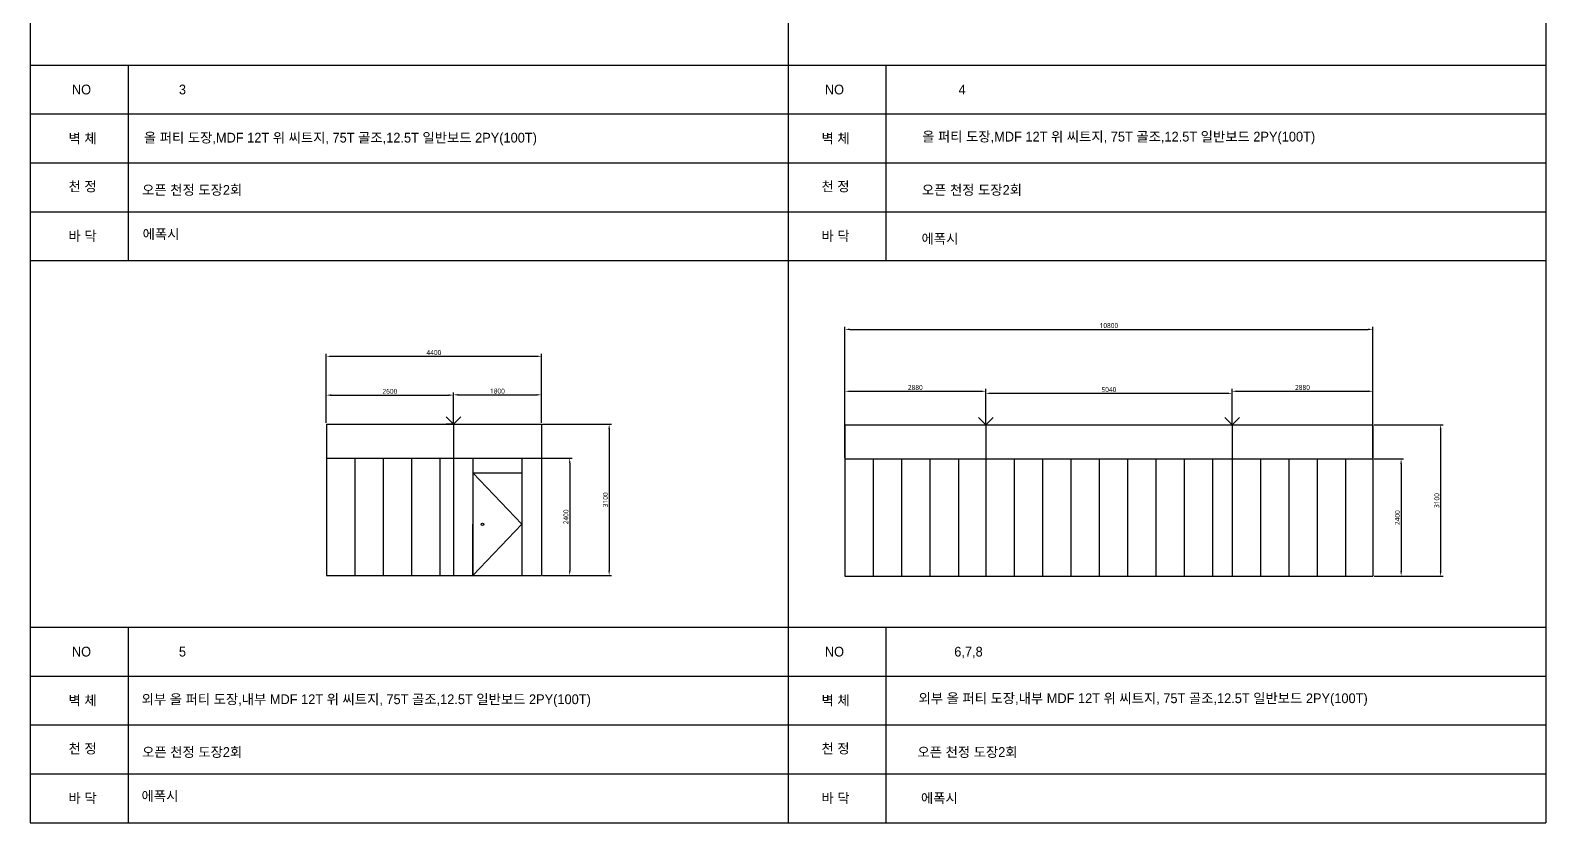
# Model space of a CAD drawing. Header units: millimetres. Extents: x -130754 to 540453, y -575484 to 640875.
# Drawn here: x 399393 to 430393, y -340020 to -323809 of the extents above; entities that cross this region are included whole.
import ezdxf

# ---------------------------------------------------------------- set-up
doc = ezdxf.new("R2010")
doc.units = ezdxf.units.MM
doc.header["$LTSCALE"] = 200
doc.layers.add('e-wire', color=4, linetype='Continuous')
doc.styles.add('굵은굴림체', font='')
doc.styles.add('맑은고딕', font='malgun.ttf')
doc.styles.get('굵은굴림체').set_extended_font_data('TaeGulim')
doc.dimstyles.new('ISO-25', dxfattribs={"dimscale": 40, "dimtxt": 2.5, "dimasz": 2.5, "dimexe": 1.25, "dimexo": 0.625, "dimtad": 1, "dimdec": 0, "dimtxsty": '맑은고딕', "dimcen": 2.5, "dimclrd": 6, "dimclre": 3, "dimadec": 0, "dimazin": 0, "dimtfac": 1, "dimtdec": 0, "dimtmove": 0, "dimatfit": 3, "dimfxl": 1, "dimarcsym": 0})

# ---------------------------------------------------------------- blocks, each defined once
blk = doc.blocks.new('*D534')
at = {"layer": 'DefPoints', "color": 0, "transparency": 16777216}
for p in [(408049, -331273), (405449, -331864), (408049, -331864)]:
    blk.add_point(p, dxfattribs=at)
at = {"layer": 'e-wire', "color": 3, "lineweight": -2, "transparency": 16777216}
for p, q in [((405449, -331839), (405449, -331223)), ((408049, -331839), (408049, -331223))]:
    blk.add_line(p, q, dxfattribs=at)
at = {"layer": 'e-wire', "color": 6, "lineweight": -2, "transparency": 16777216}
blk.add_line((405549, -331273), (407949, -331273), dxfattribs=at)
at = {"layer": 'e-wire', "color": 6, "transparency": 16777216}
for points in [[(405549, -331256), (405549, -331290), (405449, -331273)], [(407949, -331256), (407949, -331290), (408049, -331273)]]:
    blk.add_solid(points, dxfattribs=at)
at = {"layer": 'e-wire', "color": 0, "transparency": 16777216, "insert": (406749, -331196), "char_height": 100, "attachment_point": 5, "style": '맑은고딕'}
blk.add_mtext('2600', dxfattribs=at)
blk = doc.blocks.new('*D532')
at = {"layer": 'DefPoints', "color": 0, "transparency": 16777216}
for p in [(409849, -331267), (408049, -331864), (409849, -331864)]:
    blk.add_point(p, dxfattribs=at)
at = {"layer": 'e-wire', "color": 3, "lineweight": -2, "transparency": 16777216}
for p, q in [((408049, -331839), (408049, -331217)), ((409849, -331839), (409849, -331217))]:
    blk.add_line(p, q, dxfattribs=at)
at = {"layer": 'e-wire', "color": 6, "lineweight": -2, "transparency": 16777216}
blk.add_line((408149, -331267), (409749, -331267), dxfattribs=at)
at = {"layer": 'e-wire', "color": 6, "transparency": 16777216}
for points in [[(408149, -331250), (408149, -331283), (408049, -331267)], [(409749, -331250), (409749, -331283), (409849, -331267)]]:
    blk.add_solid(points, dxfattribs=at)
at = {"layer": 'e-wire', "color": 0, "transparency": 16777216, "insert": (408949, -331190), "char_height": 100, "attachment_point": 5, "style": '맑은고딕'}
blk.add_mtext('1800', dxfattribs=at)
blk = doc.blocks.new('*D533')
at = {"layer": 'DefPoints', "color": 0, "transparency": 16777216}
for p in [(409849, -330479), (405449, -331864), (409849, -331864)]:
    blk.add_point(p, dxfattribs=at)
at = {"layer": 'e-wire', "color": 3, "lineweight": -2, "transparency": 16777216}
for p, q in [((405449, -331839), (405449, -330429)), ((409849, -331839), (409849, -330429))]:
    blk.add_line(p, q, dxfattribs=at)
at = {"layer": 'e-wire', "color": 6, "lineweight": -2, "transparency": 16777216}
blk.add_line((405549, -330479), (409749, -330479), dxfattribs=at)
at = {"layer": 'e-wire', "color": 6, "transparency": 16777216}
for points in [[(405549, -330462), (405549, -330496), (405449, -330479)], [(409749, -330462), (409749, -330496), (409849, -330479)]]:
    blk.add_solid(points, dxfattribs=at)
at = {"layer": 'e-wire', "color": 0, "transparency": 16777216, "insert": (407649, -330402), "char_height": 100, "attachment_point": 5, "style": '맑은고딕'}
blk.add_mtext('4400', dxfattribs=at)
blk = doc.blocks.new('*D525')
at = {"layer": 'DefPoints', "color": 0, "transparency": 16777216}
for p in [(409849, -331864), (409849, -334964), (411234, -334964)]:
    blk.add_point(p, dxfattribs=at)
at = {"layer": 'e-wire', "color": 3, "lineweight": -2, "transparency": 16777216}
for p, q in [((409874, -331864), (411284, -331864)), ((409874, -334964), (411284, -334964))]:
    blk.add_line(p, q, dxfattribs=at)
at = {"layer": 'e-wire', "color": 6, "lineweight": -2, "transparency": 16777216}
blk.add_line((411234, -331964), (411234, -334864), dxfattribs=at)
at = {"layer": 'e-wire', "color": 6, "transparency": 16777216}
for points in [[(411218, -331964), (411251, -331964), (411234, -331864)], [(411218, -334864), (411251, -334864), (411234, -334964)]]:
    blk.add_solid(points, dxfattribs=at)
at = {"layer": 'e-wire', "color": 0, "transparency": 16777216, "insert": (411158, -333414), "char_height": 100, "attachment_point": 5, "rotation": 90, "style": '맑은고딕'}
blk.add_mtext('3100', dxfattribs=at)
blk = doc.blocks.new('*D526')
at = {"layer": 'DefPoints', "color": 0, "transparency": 16777216}
for p in [(409849, -332564), (409849, -334964), (410427, -334964)]:
    blk.add_point(p, dxfattribs=at)
at = {"layer": 'e-wire', "color": 3, "lineweight": -2, "transparency": 16777216}
for p, q in [((409874, -332564), (410477, -332564)), ((409874, -334964), (410477, -334964))]:
    blk.add_line(p, q, dxfattribs=at)
at = {"layer": 'e-wire', "color": 6, "lineweight": -2, "transparency": 16777216}
blk.add_line((410427, -332664), (410427, -334864), dxfattribs=at)
at = {"layer": 'e-wire', "color": 6, "transparency": 16777216}
for points in [[(410411, -332664), (410444, -332664), (410427, -332564)], [(410411, -334864), (410444, -334864), (410427, -334964)]]:
    blk.add_solid(points, dxfattribs=at)
at = {"layer": 'e-wire', "color": 0, "transparency": 16777216, "insert": (410351, -333764), "char_height": 100, "attachment_point": 5, "rotation": 90, "style": '맑은고딕'}
blk.add_mtext('2400', dxfattribs=at)
blk = doc.blocks.new('*D548')
at = {"layer": 'DefPoints', "color": 0, "transparency": 16777216}
for p in [(418938, -331194), (416058, -331879), (418938, -331879)]:
    blk.add_point(p, dxfattribs=at)
at = {"layer": 'e-wire', "color": 3, "lineweight": -2, "transparency": 16777216}
for p, q in [((416058, -331854), (416058, -331144)), ((418938, -331854), (418938, -331144))]:
    blk.add_line(p, q, dxfattribs=at)
at = {"layer": 'e-wire', "color": 6, "lineweight": -2, "transparency": 16777216}
blk.add_line((416158, -331194), (418838, -331194), dxfattribs=at)
at = {"layer": 'e-wire', "color": 6, "transparency": 16777216}
for points in [[(416158, -331177), (416158, -331211), (416058, -331194)], [(418838, -331177), (418838, -331211), (418938, -331194)]]:
    blk.add_solid(points, dxfattribs=at)
at = {"layer": 'e-wire', "color": 0, "transparency": 16777216, "insert": (417498, -331117), "char_height": 100, "attachment_point": 5, "style": '맑은고딕'}
blk.add_mtext('2880', dxfattribs=at)
blk = doc.blocks.new('*D549')
at = {"layer": 'DefPoints', "color": 0, "transparency": 16777216}
for p in [(423978, -331236), (418938, -331879), (423978, -331879)]:
    blk.add_point(p, dxfattribs=at)
at = {"layer": 'e-wire', "color": 3, "lineweight": -2, "transparency": 16777216}
for p, q in [((418938, -331854), (418938, -331186)), ((423978, -331854), (423978, -331186))]:
    blk.add_line(p, q, dxfattribs=at)
at = {"layer": 'e-wire', "color": 6, "lineweight": -2, "transparency": 16777216}
blk.add_line((419038, -331236), (423878, -331236), dxfattribs=at)
at = {"layer": 'e-wire', "color": 6, "transparency": 16777216}
for points in [[(419038, -331220), (419038, -331253), (418938, -331236)], [(423878, -331220), (423878, -331253), (423978, -331236)]]:
    blk.add_solid(points, dxfattribs=at)
at = {"layer": 'e-wire', "color": 0, "transparency": 16777216, "insert": (421458, -331160), "char_height": 100, "attachment_point": 5, "style": '맑은고딕'}
blk.add_mtext('5040', dxfattribs=at)
blk = doc.blocks.new('*D550')
at = {"layer": 'DefPoints', "color": 0, "transparency": 16777216}
for p in [(426858, -331194), (423978, -331879), (426858, -331879)]:
    blk.add_point(p, dxfattribs=at)
at = {"layer": 'e-wire', "color": 3, "lineweight": -2, "transparency": 16777216}
for p, q in [((423978, -331854), (423978, -331144)), ((426858, -331854), (426858, -331144))]:
    blk.add_line(p, q, dxfattribs=at)
at = {"layer": 'e-wire', "color": 6, "lineweight": -2, "transparency": 16777216}
blk.add_line((424078, -331194), (426758, -331194), dxfattribs=at)
at = {"layer": 'e-wire', "color": 6, "transparency": 16777216}
for points in [[(424078, -331177), (424078, -331211), (423978, -331194)], [(426758, -331177), (426758, -331211), (426858, -331194)]]:
    blk.add_solid(points, dxfattribs=at)
at = {"layer": 'e-wire', "color": 0, "transparency": 16777216, "insert": (425418, -331117), "char_height": 100, "attachment_point": 5, "style": '맑은고딕'}
blk.add_mtext('2880', dxfattribs=at)
blk = doc.blocks.new('*D551')
at = {"layer": 'DefPoints', "color": 0, "transparency": 16777216}
for p in [(426858, -331879), (426858, -334979), (428243, -334979)]:
    blk.add_point(p, dxfattribs=at)
at = {"layer": 'e-wire', "color": 3, "lineweight": -2, "transparency": 16777216}
for p, q in [((426883, -331879), (428293, -331879)), ((426883, -334979), (428293, -334979))]:
    blk.add_line(p, q, dxfattribs=at)
at = {"layer": 'e-wire', "color": 6, "lineweight": -2, "transparency": 16777216}
blk.add_line((428243, -331979), (428243, -334879), dxfattribs=at)
at = {"layer": 'e-wire', "color": 6, "transparency": 16777216}
for points in [[(428226, -331979), (428260, -331979), (428243, -331879)], [(428226, -334879), (428260, -334879), (428243, -334979)]]:
    blk.add_solid(points, dxfattribs=at)
at = {"layer": 'e-wire', "color": 0, "transparency": 16777216, "insert": (428166, -333429), "char_height": 100, "attachment_point": 5, "rotation": 90, "style": '맑은고딕'}
blk.add_mtext('3100', dxfattribs=at)
blk = doc.blocks.new('*D552')
at = {"layer": 'DefPoints', "color": 0, "transparency": 16777216}
for p in [(426858, -332579), (426858, -334979), (427436, -334979)]:
    blk.add_point(p, dxfattribs=at)
at = {"layer": 'e-wire', "color": 3, "lineweight": -2, "transparency": 16777216}
for p, q in [((426883, -332579), (427486, -332579)), ((426883, -334979), (427486, -334979))]:
    blk.add_line(p, q, dxfattribs=at)
at = {"layer": 'e-wire', "color": 6, "lineweight": -2, "transparency": 16777216}
blk.add_line((427436, -332679), (427436, -334879), dxfattribs=at)
at = {"layer": 'e-wire', "color": 6, "transparency": 16777216}
for points in [[(427419, -332679), (427452, -332679), (427436, -332579)], [(427419, -334879), (427452, -334879), (427436, -334979)]]:
    blk.add_solid(points, dxfattribs=at)
at = {"layer": 'e-wire', "color": 0, "transparency": 16777216, "insert": (427359, -333779), "char_height": 100, "attachment_point": 5, "rotation": 90, "style": '맑은고딕'}
blk.add_mtext('2400', dxfattribs=at)
blk = doc.blocks.new('*D576')
at = {"layer": 'DefPoints', "color": 0, "transparency": 16777216}
for p in [(426858, -329927), (416058, -332579), (426858, -332579)]:
    blk.add_point(p, dxfattribs=at)
at = {"layer": 'e-wire', "color": 3, "lineweight": -2, "transparency": 16777216}
for p, q in [((416058, -332554), (416058, -329877)), ((426858, -332554), (426858, -329877))]:
    blk.add_line(p, q, dxfattribs=at)
at = {"layer": 'e-wire', "color": 6, "lineweight": -2, "transparency": 16777216}
blk.add_line((416158, -329927), (426758, -329927), dxfattribs=at)
at = {"layer": 'e-wire', "color": 6, "transparency": 16777216}
for points in [[(416158, -329911), (416158, -329944), (416058, -329927)], [(426758, -329911), (426758, -329944), (426858, -329927)]]:
    blk.add_solid(points, dxfattribs=at)
at = {"layer": 'e-wire', "color": 0, "transparency": 16777216, "insert": (421458, -329850), "char_height": 100, "attachment_point": 5, "style": '맑은고딕'}
blk.add_mtext('10800', dxfattribs=at)

msp = doc.modelspace()

# ---------------------------------------------------------------- linework, layer by layer
at = {"layer": 'e-wire'}
for p, q in [((399393.4, -317019.9), (399393.4, -328519.9)), ((414893.4, -317019.9), (414893.4, -328519.9)), ((430392.9, -317019.9), (430392.9, -328519.9)), ((399393.4, -324519.9), (430392.9, -324519.9)), ((401393.4, -324519.9), (401393.4, -328519.9)), ((416893.4, -324519.9), (416893.4, -328519.9)), ((399393.4, -325519.9), (430392.9, -325519.9)), ((399393.4, -326519.9), (430392.9, -326519.9)), ((399393.4, -327519.9), (430392.9, -327519.9)), ((399393.4, -327519.9), (430392.9, -327519.9)), ((399393.4, -328519.9), (430392.9, -328519.9)), ((399393.4, -328519.9), (399393.4, -340019.9)), ((414893.4, -328519.9), (414893.4, -340019.9)), ((430392.9, -328519.9), (430392.9, -340019.9)), ((405449.1, -331864.3), (405449.1, -334964.3)), ((405449.1, -331864.3), (409849.1, -331864.3)), ((405449.1, -331864.3), (405449.1, -334964.3)), ((405449.1, -331864.3), (405449.1, -334964.3)), ((407899.1, -331714.3), (408049.1, -331864.3)), ((408049.1, -331864.3), (407899.1, -331864.3)), ((408049.1, -331864.3), (408199.1, -331714.3)), ((408049.1, -331864.3), (408049.1, -334964.3)), ((409849.1, -331864.3), (409849.1, -334964.3)), ((416057.6, -331879.3), (416057.6, -334979.3)), ((416057.6, -331879.3), (416057.6, -334979.3)), ((416057.6, -331879.3), (416057.6, -334979.3)), ((416057.6, -331879.3), (426857.6, -331879.3)), ((418787.6, -331729.3), (418937.6, -331879.3)), ((418937.6, -331879.3), (419087.6, -331729.3)), ((418937.6, -331879.3), (418937.6, -334979.3)), ((418937.6, -331879.3), (418937.6, -334979.3)), ((418937.6, -331879.3), (418937.6, -334979.3)), ((423827.6, -331729.3), (423977.6, -331879.3)), ((423977.6, -331879.3), (424127.6, -331729.3)), ((423977.6, -331879.3), (423977.6, -334979.3)), ((423977.6, -331879.3), (423977.6, -334979.3)), ((423977.6, -331879.3), (423977.6, -334979.3)), ((426857.6, -331879.3), (426857.6, -334979.3)), ((426857.6, -331879.3), (426857.6, -334979.3)), ((426857.6, -331879.3), (426857.6, -334979.3)), ((405449.1, -332564.3), (409849.1, -332564.3)), ((406029.1, -332564.3), (406029.1, -334964.3)), ((406609.1, -332564.3), (406609.1, -334964.3)), ((406609.1, -332564.3), (406609.1, -334964.3)), ((406609.1, -332564.3), (406609.1, -334964.3)), ((407189.1, -332564.3), (407189.1, -334964.3)), ((407189.1, -332564.3), (407189.1, -334964.3)), ((407189.1, -332564.3), (407189.1, -334964.3)), ((407769.1, -332564.3), (407769.1, -334964.3)), ((407769.1, -332564.3), (407769.1, -334964.3)), ((408049.1, -332564.3), (408449.1, -332564.3)), ((408449.1, -332564.3), (408449.1, -334964.3)), ((408449.1, -332564.3), (408449.1, -334964.3)), ((409449.1, -332564.3), (409449.1, -334964.3)), ((416057.6, -332579.3), (426857.6, -332579.3)), ((416057.6, -332579.3), (416057.6, -334979.3)), ((416637.6, -332579.3), (416637.6, -334979.3)), ((416637.6, -332579.3), (416637.6, -334979.3)), ((416637.6, -332579.3), (416637.6, -334979.3)), ((417217.6, -332579.3), (417217.6, -334979.3)), ((417217.6, -332579.3), (417217.6, -334979.3)), ((417217.6, -332579.3), (417217.6, -334979.3)), ((417797.6, -332579.3), (417797.6, -334979.3)), ((417797.6, -332579.3), (417797.6, -334979.3)), ((417797.6, -332579.3), (417797.6, -334979.3)), ((418377.6, -332579.3), (418377.6, -334979.3)), ((418377.6, -332579.3), (418377.6, -334979.3)), ((418377.6, -332579.3), (418377.6, -334979.3)), ((418937.6, -332579.3), (418937.6, -334979.3)), ((418937.6, -332579.3), (418937.6, -334979.3)), ((418937.6, -332579.3), (418937.6, -334979.3)), ((418937.6, -332579.3), (418937.6, -334979.3)), ((418937.6, -332579.3), (418937.6, -334979.3)), ((418937.6, -332579.3), (418937.6, -334979.3)), ((419517.6, -332579.3), (419517.6, -334979.3)), ((419517.6, -332579.3), (419517.6, -334979.3)), ((419517.6, -332579.3), (419517.6, -334979.3)), ((420097.6, -332579.3), (420097.6, -334979.3)), ((420097.6, -332579.3), (420097.6, -334979.3)), ((420097.6, -332579.3), (420097.6, -334979.3)), ((420677.6, -332579.3), (420677.6, -334979.3)), ((420677.6, -332579.3), (420677.6, -334979.3)), ((420677.6, -332579.3), (420677.6, -334979.3)), ((420677.6, -332579.3), (420677.6, -334979.3)), ((420677.6, -332579.3), (420677.6, -334979.3)), ((420677.6, -332579.3), (420677.6, -334979.3)), ((421257.6, -332579.3), (421257.6, -334979.3)), ((421257.6, -332579.3), (421257.6, -334979.3)), ((421257.6, -332579.3), (421257.6, -334979.3)), ((421837.6, -332579.3), (421837.6, -334979.3)), ((421837.6, -332579.3), (421837.6, -334979.3)), ((421837.6, -332579.3), (421837.6, -334979.3)), ((422417.6, -332579.3), (422417.6, -334979.3)), ((422417.6, -332579.3), (422417.6, -334979.3)), ((422417.6, -332579.3), (422417.6, -334979.3)), ((422417.6, -332579.3), (422417.6, -334979.3)), ((422417.6, -332579.3), (422417.6, -334979.3)), ((422417.6, -332579.3), (422417.6, -334979.3)), ((422997.6, -332579.3), (422997.6, -334979.3)), ((422997.6, -332579.3), (422997.6, -334979.3)), ((422997.6, -332579.3), (422997.6, -334979.3)), ((423577.6, -332579.3), (423577.6, -334979.3)), ((423577.6, -332579.3), (423577.6, -334979.3)), ((423577.6, -332579.3), (423577.6, -334979.3)), ((423977.6, -332579.3), (423977.6, -334979.3)), ((423977.6, -332579.3), (423977.6, -334979.3)), ((423977.6, -332579.3), (423977.6, -334979.3)), ((423977.6, -332579.3), (423977.6, -334979.3)), ((423977.6, -332579.3), (423977.6, -334979.3)), ((423977.6, -332579.3), (423977.6, -334979.3)), ((423977.6, -332579.3), (423977.6, -334979.3)), ((423977.6, -332579.3), (423977.6, -334979.3)), ((423977.6, -332579.3), (423977.6, -334979.3)), ((423977.6, -332579.3), (423977.6, -334979.3)), ((423977.6, -332579.3), (423977.6, -334979.3)), ((423977.6, -332579.3), (423977.6, -334979.3)), ((424557.6, -332579.3), (424557.6, -334979.3)), ((424557.6, -332579.3), (424557.6, -334979.3)), ((424557.6, -332579.3), (424557.6, -334979.3)), ((425137.6, -332579.3), (425137.6, -334979.3)), ((425137.6, -332579.3), (425137.6, -334979.3)), ((425137.6, -332579.3), (425137.6, -334979.3)), ((425717.6, -332579.3), (425717.6, -334979.3)), ((425717.6, -332579.3), (425717.6, -334979.3)), ((425717.6, -332579.3), (425717.6, -334979.3)), ((425717.6, -332579.3), (425717.6, -334979.3)), ((425717.6, -332579.3), (425717.6, -334979.3)), ((425717.6, -332579.3), (425717.6, -334979.3)), ((426297.6, -332579.3), (426297.6, -334979.3)), ((426297.6, -332579.3), (426297.6, -334979.3)), ((426297.6, -332579.3), (426297.6, -334979.3)), ((408449.1, -332864.3), (409449.1, -332864.3)), ((408449.1, -332864.3), (409449.1, -333914.3)), ((408449.1, -334964.3), (408449.1, -333914.3)), ((409449.1, -333914.3), (408449.1, -334964.3)), ((405449.1, -334964.3), (409849.1, -334964.3)), ((416057.6, -334979.3), (426857.6, -334979.3)), ((399393.4, -336019.9), (430392.9, -336019.9)), ((401393.4, -336019.9), (401393.4, -340019.9)), ((416893.4, -336019.9), (416893.4, -340019.9)), ((399393.4, -337019.9), (430392.9, -337019.9)), ((399393.4, -338019.9), (430392.9, -338019.9)), ((399393.4, -339019.9), (430392.9, -339019.9)), ((399393.4, -339019.9), (430392.9, -339019.9)), ((399393.4, -340019.9), (430392.9, -340019.9))]:
    msp.add_line(p, q, dxfattribs=at)
msp.add_circle((408643, -333914.3), 25.1, dxfattribs=at)

# ---------------------------------------------------------------- texts
at = {"layer": 'e-wire', "char_height": 200, "attachment_point": 1, "style": '굵은굴림체'}
for s, width, insert in [('{\\fGulim|b0|i0|c129|p50;NO}', 1257.364, (400244, -324920.6)), ('{\\fGulim|b0|i0|c129|p50;3}', 1257.364, (402433.3, -324920.6)), ('{\\fGulim|b0|i0|c129|p50;NO}', 1257.364, (415646.8, -324920.6)), ('{\\fGulim|b0|i0|c129|p50;4}', 1257.364, (418384, -324920.6)), ('{\\fGulim|b0|i0|c129|p50;벽 체}', 1257.364, (400175.8, -325919.7)), ('{\\fGulim|b0|i0|c129|p50; 올 퍼티 도장,MDF 12T 위 씨트지, 75T 골조,12.5T 일반보드 2PY(100T)}', 13034.204, (401644.9, -325905.7)), ('{\\fGulim|b0|i0|c129|p50;벽 체}', 1257.364, (415578.6, -325919.7)), ('{\\fGulim|b0|i0|c129|p50; 올 퍼티 도장,MDF 12T 위 씨트지, 75T 골조,12.5T 일반보드 2PY(100T)}', 13034.204, (417565.1, -325884.4)), ('{\\fGulim|b0|i0|c129|p50;천 정}', 1257.364, (400175.8, -326902.9)), ('{\\fGulim|b0|i0|c129|p50;오픈 천정 도장2회}', 13034.204, (401680.9, -326974.5)), ('{\\fGulim|b0|i0|c129|p50;천 정}', 1257.364, (415578.6, -326902.9)), ('{\\fGulim|b0|i0|c129|p50;오픈 천정 도장2회}', 13034.204, (417631.6, -326974.5)), ('{\\fGulim|b0|i0|c129|p50;바 닥}', 1257.364, (400175.8, -327916.7)), ('{\\fGulim|b0|i0|c129|p50;에폭시}', 13034.204, (401690.4, -327879)), ('{\\fGulim|b0|i0|c129|p50;바 닥}', 1257.364, (415578.6, -327916.7)), ('{\\fGulim|b0|i0|c129|p50;에폭시}', 13034.204, (417625, -327972.1)), ('{\\fGulim|b0|i0|c129|p50;NO}', 1257.364, (400244, -336420.6)), ('{\\fGulim|b0|i0|c129|p50;5}', 1257.364, (402433.3, -336420.6)), ('{\\fGulim|b0|i0|c129|p50;NO}', 1257.364, (415646.8, -336420.6)), ('{\\fGulim|b0|i0|c129|p50;6,7,8}', 1257.364, (418294.5, -336420.6)), ('{\\fGulim|b0|i0|c129|p50;벽 체}', 1257.364, (400175.8, -337419.7)), ('{\\fGulim|b0|i0|c129|p50;외부 올 퍼티 도장,내부 MDF 12T 위 씨트지, 75T 골조,12.5T 일반보드 2PY(100T)}', 13034.204, (401671.1, -337394.7)), ('{\\fGulim|b0|i0|c129|p50;벽 체}', 1257.364, (415578.6, -337419.7)), ('{\\fGulim|b0|i0|c129|p50;외부 올 퍼티 도장,내부 MDF 12T 위 씨트지, 75T 골조,12.5T 일반보드 2PY(100T)}', 13034.204, (417563.6, -337374.4)), ('{\\fGulim|b0|i0|c129|p50;천 정}', 1257.364, (400175.8, -338402.9)), ('{\\fGulim|b0|i0|c129|p50;오픈 천정 도장2회}', 13034.204, (401680.9, -338474.5)), ('{\\fGulim|b0|i0|c129|p50;천 정}', 1257.364, (415578.6, -338402.9)), ('{\\fGulim|b0|i0|c129|p50;오픈 천정 도장2회}', 13034.204, (417542.2, -338474.5)), ('{\\fGulim|b0|i0|c129|p50;바 닥}', 1257.364, (400175.8, -339416.7)), ('{\\fGulim|b0|i0|c129|p50;에폭시}', 13034.204, (401668.8, -339373.4)), ('{\\fGulim|b0|i0|c129|p50;바 닥}', 1257.364, (415578.6, -339416.7)), ('{\\fGulim|b0|i0|c129|p50;에폭시}', 13034.204, (417612.9, -339418.2))]:
    msp.add_mtext_dynamic_manual_height_columns(s, width=width, gutter_width=1000, heights=[0], dxfattribs=dict(at, insert=insert))

# ---------------------------------------------------------------- dimensions: what is measured, and where the dimension line sits
at = {"layer": 'e-wire'}
for base, p1, p2, picture, middle in [((426857.6, -329927.2), (416057.6, -332579.3), (426857.6, -332579.3), '*D576', (421457.6, -329850.3)), ((409849.1, -330478.8), (405449.1, -331864.3), (409849.1, -331864.3), '*D533', (407649.1, -330402.2)), ((418937.6, -331194), (416057.6, -331879.3), (418937.6, -331879.3), '*D548', (417497.6, -331117.4)), ((426857.6, -331194), (423977.6, -331879.3), (426857.6, -331879.3), '*D550', (425417.6, -331117.4)), ((408049.1, -331272.9), (405449.1, -331864.3), (408049.1, -331864.3), '*D534', (406749.1, -331196.2)), ((409849.1, -331266.6), (408049.1, -331864.3), (409849.1, -331864.3), '*D532', (408949.1, -331189.7)), ((423977.6, -331236.3), (418937.6, -331879.3), (423977.6, -331879.3), '*D549', (421457.6, -331159.6))]:
    dim = msp.add_linear_dim(base=base, p1=p1, p2=p2, dimstyle='ISO-25', dxfattribs=at)
    dim.commit()
    dim.dimension.update_dxf_attribs({"geometry": picture, "text_midpoint": middle})
for base, p1, p2, picture, middle in [((411234.5, -334964.3), (409849.1, -331864.3), (409849.1, -334964.3), '*D525', (411157.5, -333414.3)), ((428243, -334979.3), (426857.6, -331879.3), (426857.6, -334979.3), '*D551', (428166, -333429.3)), ((410427.3, -334964.3), (409849.1, -332564.3), (409849.1, -334964.3), '*D526', (410350.6, -333764.3)), ((427435.8, -334979.3), (426857.6, -332579.3), (426857.6, -334979.3), '*D552', (427359.1, -333779.3))]:
    dim = msp.add_linear_dim(base=base, p1=p1, p2=p2, angle=90, dimstyle='ISO-25', dxfattribs=at)
    dim.commit()
    dim.dimension.update_dxf_attribs({"geometry": picture, "text_midpoint": middle})

doc.saveas('drawing.dxf')
